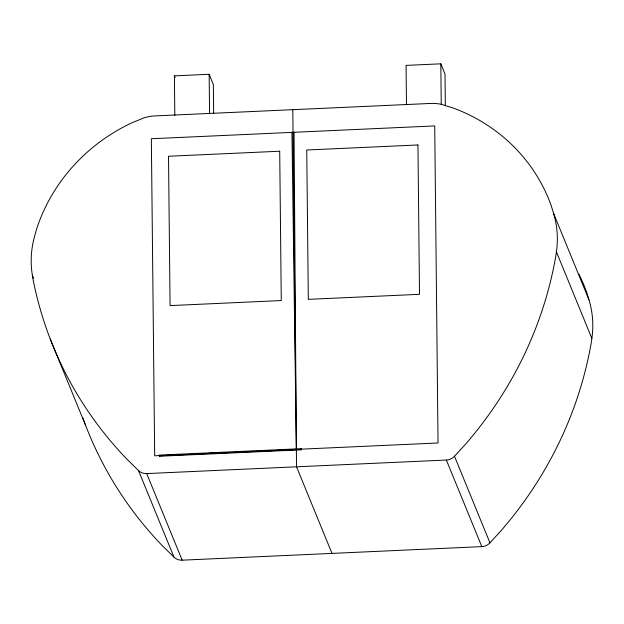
<?xml version="1.0" encoding="UTF-8"?>
<svg xmlns="http://www.w3.org/2000/svg" width="624" height="624" viewBox="0 0 624 624"><rect width="100%" height="100%" fill="white"/><g stroke="black" fill="none" stroke-linecap="round" stroke-linejoin="round"><path stroke-width="0.94" d="M553.519 213.236A96.743 91.783 -22.3 0 1 556.413 251.839L555.781 256.207A396.778 376.451 -22.3 0 1 465.668 444.038L454.498 456.238A11.232 10.655 -22.3 0 1 446.363 460.036L146.71 473.585A11.232 10.655 -22.3 0 1 138.505 470.535L127.093 459.35A396.778 376.444 -22.3 0 1 33.134 279.841L32.409 275.543A96.743 91.783 -22.3 0 1 34.492 236.707L36.738 228.61A176.35 167.31 -22.3 0 1 132.109 122.725L143.887 117.913A39.023 37.027 -22.3 0 1 154.736 115.924L430.864 103.436A39.023 37.027 -22.3 0 1 441.745 104.442L453.609 108.186A176.35 167.31 -22.3 0 1 551.109 205.343L553.519 213.236L588.97 299.824A96.743 91.783 -22.3 0 1 591.864 338.426L591.232 342.787A396.778 376.451 -22.3 0 1 501.127 530.618L489.949 542.825A11.232 10.655 -22.3 0 1 481.814 546.624L182.161 560.173A11.232 10.655 -22.3 0 1 173.956 557.115L162.544 545.938A396.778 376.444 -22.3 0 1 82.735 417.628M174.821 115.354L174.408 75.863L209.157 74.295L213.346 84.529L213.65 113.428M445.341 105.838L445.006 74.053L440.817 63.82L406.068 65.387L406.481 104.879M301.018 448.687L159.338 455.091L159.346 455.762L159.541 456.238L301.22 449.834L301.018 448.687L301.22 449.834M167.287 455.224L170.212 455.091M181.849 454.561L184.766 454.428M195.429 453.944L198.354 453.82M209.017 453.336L212.909 453.157M222.604 452.72L226.496 452.54M236.192 452.104L240.076 451.932M250.747 451.448L253.664 451.316M264.334 450.832L267.251 450.7M277.922 450.216L280.839 450.083M291.502 449.6L294.419 449.475M301.205 449.163L438.04 442.978L434.717 125.923L151.351 138.739L154.674 455.793L159.526 455.575L159.541 456.238M159.346 455.762L301.025 449.358M556.413 251.839L591.864 338.426M454.498 456.238L489.949 542.825M446.363 460.036L481.814 546.624M174.408 75.863L175.11 77.571M331.991 553.394L296.54 466.814L292.796 109.684M146.71 473.585L182.161 560.173M138.505 470.535L173.956 557.115M32.409 275.543L33.517 278.242M50.201 338.902L85.652 425.49M588.97 299.824L586.56 291.931A176.35 167.31 -22.3 0 0 578.924 274.209M291.954 132.296L296.353 449.381L294.052 132.202M440.817 63.82L441.238 104.27M209.157 74.295L209.57 113.786M279.708 151.226L168.511 156.257L170.071 305.596L281.268 300.573L279.708 151.226M417.947 144.971L306.751 150.002L308.311 299.348L419.507 294.317L417.947 144.971"/></g></svg>
